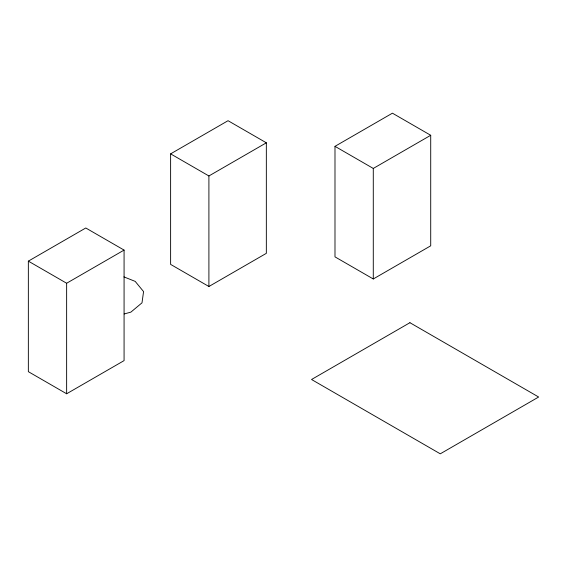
<?xml version="1.0" encoding="UTF-8"?>
<svg xmlns="http://www.w3.org/2000/svg" width="567" height="567" viewBox="0 0 567 567"><rect width="100%" height="100%" fill="white"/><g stroke="black" fill="none" stroke-linecap="round" stroke-linejoin="round"><path stroke-width="0.85" d="M170.617 153.863L228.047 120.7L266.341 142.806L266.341 253.336L208.904 286.498L170.617 264.392L170.617 153.863L208.904 175.968L266.341 142.806M28.35 261.139L85.78 227.984L124.074 250.09L124.074 360.619L66.637 393.774L28.35 371.668L28.35 261.139L66.637 283.245L124.074 250.09M334.991 146.336L392.428 113.18L430.714 135.286L430.714 245.816L373.284 278.971L334.991 256.865L334.991 146.336L373.284 168.442L430.714 135.286M124.159 313.969L130.885 312.126L141.998 302.835L143.571 291.587L135.194 281.388L123.932 276.894M373.284 168.442L373.284 278.971M208.904 175.968L208.904 286.498M66.637 283.245L66.637 393.774M409.92 322.701L311.545 379.5L440.276 453.82L538.65 397.02L409.92 322.701"/></g></svg>
